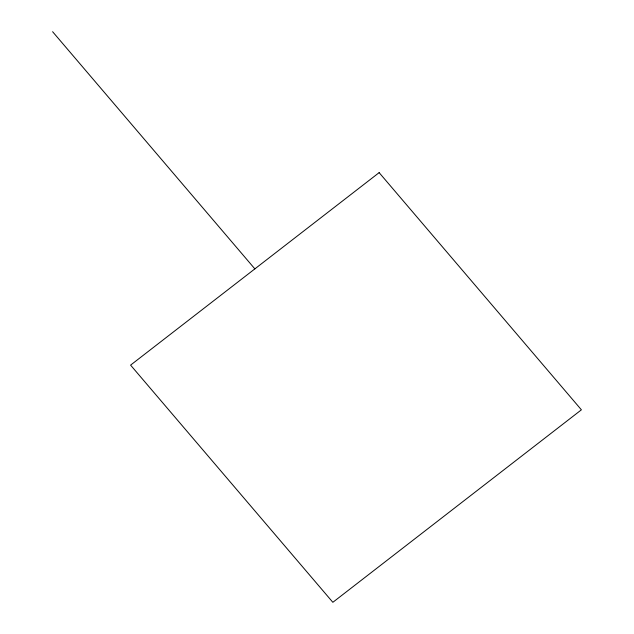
<?xml version="1.0" encoding="UTF-8"?>
<svg xmlns="http://www.w3.org/2000/svg" width="634" height="634" viewBox="0 0 634 634"><rect width="100%" height="100%" fill="white"/><g stroke="black" fill="none" stroke-linecap="round" stroke-linejoin="round"><path stroke-width="0.95" d="M52.598 31.7L254.86 268.879M379.14 172.638L130.588 365.121L332.85 602.3L581.402 409.818L379.14 172.638"/></g></svg>
